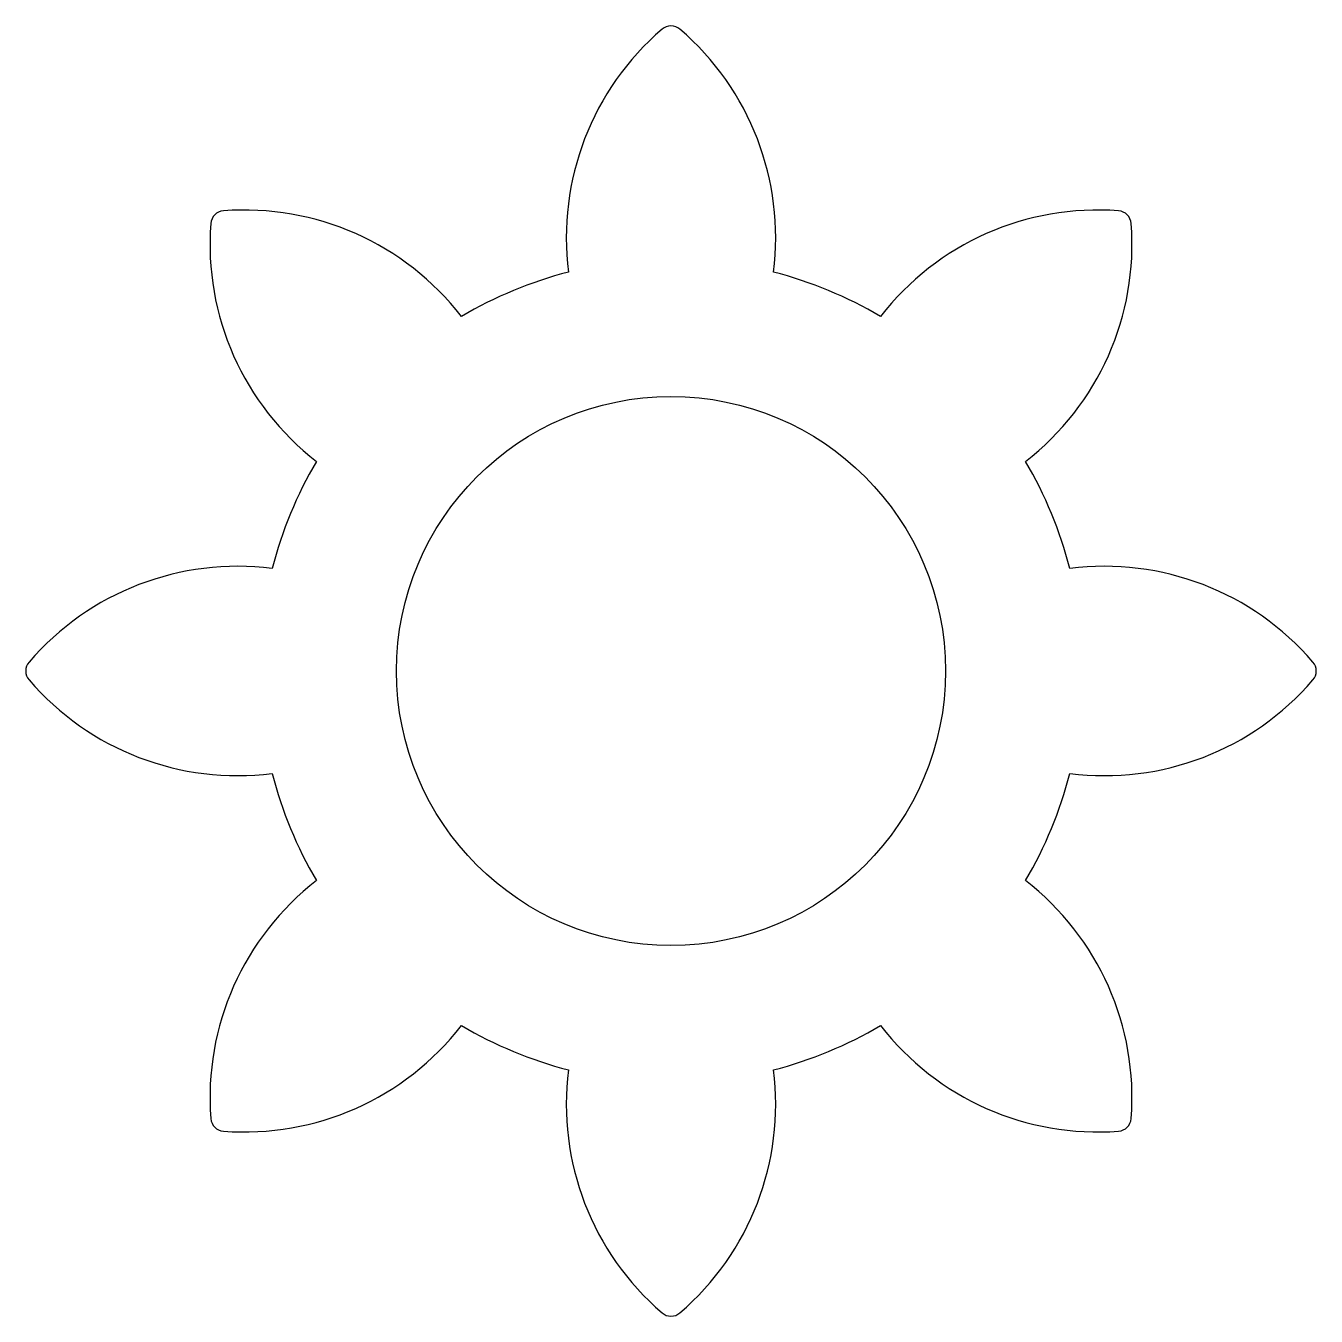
# Model space of a CAD drawing. Extents: x 962.7 to 981.5, y 557.2 to 576.
import ezdxf

# ---------------------------------------------------------------- set-up
doc = ezdxf.new("R2010")
doc.units = 0
doc.layers.get('0').update_dxf_attribs({"linetype": 'CONTINUOUS'})

msp = doc.modelspace()

# ---------------------------------------------------------------- linework, layer by layer
at = {"color": 0}
msp.add_lwpolyline([(970.629, 560.823, 0.252192), (971.992, 557.283, 0.370283), (972.252, 557.283, 0.252192), (973.615, 560.823, 0.070717), (975.175, 561.47, 0.252192), (978.643, 559.93, 0.370283), (978.827, 560.114, 0.252192), (977.287, 563.581, 0.070717), (977.933, 565.142, 0.252192), (981.474, 566.504, 0.370283), (981.474, 566.765, 0.252192), (977.933, 568.128, 0.070717), (977.287, 569.688, 0.252192), (978.827, 573.155, 0.370283), (978.643, 573.339, 0.252192), (975.175, 571.8, 0.070717), (973.615, 572.446, 0.252192), (972.252, 575.986, 0.370283), (971.992, 575.986, 0.252192), (970.629, 572.446, 0.070717), (969.069, 571.8, 0.252192), (965.601, 573.339, 0.370283), (965.417, 573.155, 0.252192), (966.957, 569.688, 0.070717), (966.311, 568.128, 0.252192), (962.77, 566.765, 0.370283), (962.77, 566.504, 0.252192), (966.311, 565.142, 0.070717), (966.957, 563.581, 0.252192), (965.417, 560.114, 0.370283), (965.601, 559.93, 0.252192), (969.069, 561.47, 0.070717)], format="xyb", close=True, dxfattribs=at)
msp.add_circle((972.122, 566.635), 4, dxfattribs=at)

doc.saveas('drawing.dxf')
